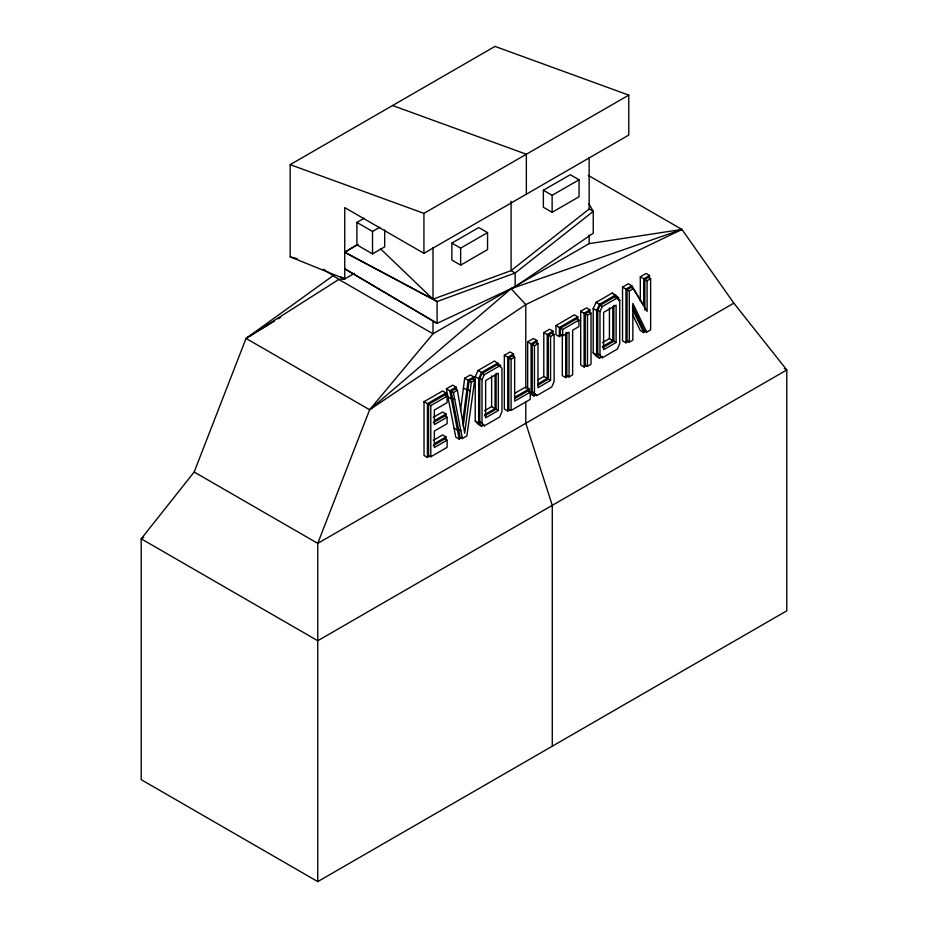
<?xml version="1.0" encoding="UTF-8"?>
<svg xmlns="http://www.w3.org/2000/svg" width="928" height="928" viewBox="0 0 928 928"><rect width="100%" height="100%" fill="white"/><g stroke="black" fill="none" stroke-linecap="round" stroke-linejoin="round"><path stroke-width="1.39" d="M460.474 410.837L464.684 378.218L470.368 374.935L473.779 376.907L473.384 379.726M462.585 422.797L468.095 380.19L473.779 376.907M463.2 426.265L469.058 380.944L472.445 378.984L474.672 380.271L466.888 435.951L462.364 438.561L460.126 437.274L451.159 391.268L455.149 388.96L457.388 390.259L464.696 433.202L471.296 382.232L474.672 380.271M588.329 175.404L681.952 229.448L733.828 303.154L786.793 369.947L786.793 610.81L317.759 881.6L141.207 779.671L141.207 538.808L194.172 472.016L246.048 338.418L334.115 274.943M354.473 273.308L344.74 278.934L338.848 279.421L246.048 338.418L369.634 409.758L525.793 304.593L681.952 229.448L589.152 243.635L433.005 333.79L369.634 409.758L317.759 543.367L317.759 881.6M483.894 424.85L481.551 426.196L478.14 424.224L475.24 420.999L475.24 376.664L478.14 370.446L494.531 360.992L500.842 365.829L497.431 363.857M481.551 426.196L478.651 422.971L478.651 378.636L481.551 372.418L497.942 362.964M479.776 378.415L482.119 373.392L497.373 364.588L501.955 368.196L501.955 411.696L499.589 417.066L484.381 425.848L479.776 421.915L479.776 378.415L482.015 379.703L482.015 423.214L484.381 425.848M482.015 379.703L484.358 374.68L499.612 365.876M602.017 356.654L599.511 358.092L596.101 356.12L593.201 352.895L593.201 308.56L596.101 302.342L612.318 292.981L618.628 297.818L618.628 300.684M599.511 358.092L596.623 354.867L596.623 310.532L599.511 304.314L615.728 294.953M597.748 310.3L600.08 305.289L615.16 296.589L619.742 300.185L619.742 343.696L617.375 349.067L602.353 357.744L597.748 353.812L597.748 310.3L599.975 311.599L599.975 355.099L602.353 357.744M599.975 311.599L602.318 306.576L617.398 297.876M369.634 409.758L511.084 288.712L681.952 229.448M589.152 157.482L589.152 209.02L511.084 270.651L433.005 299.176L344.74 252.288L356.909 244.864L356.909 222.418L364.205 218.196M380.41 248.716L433.005 299.176L437.088 301.542L437.088 323.373L344.74 268.795L437.088 323.373L515.168 286.706L593.247 233.218L593.247 211.387L589.025 203.905M246.048 338.418L274.526 321.065M278.249 318.803L280.72 317.295M358.115 244.342L344.74 252.288L437.088 301.542L515.168 273.006L593.247 211.387L589.152 209.02M290.174 164.65L494.995 46.4L628.766 95.12L628.766 135.07L423.934 253.332L344.74 207.605L344.74 278.934L290.174 256.87L290.174 164.65L423.934 213.37L628.766 95.12M356.909 222.418L372.522 231.432L379.83 227.221M356.909 244.864L372.522 253.878L384.691 246.86L384.691 230.016M451.866 243.09L478.79 227.546L487.56 232.603L487.56 249.597L460.636 265.141L451.866 260.072L451.866 243.09L460.636 248.147L487.56 232.603M543.367 190.252L570.291 174.708L579.06 179.777L579.06 196.759L552.137 212.303L543.367 207.246L543.367 190.252L552.137 195.321L579.06 179.777M143.724 537.358L141.207 538.808L317.759 640.738L786.793 369.947L784.288 368.497M429.919 456.008L427.437 457.446L424.026 455.474L424.026 401.696L442.598 390.978L446.008 392.95L446.008 396.836M462.411 437.25L459.198 439.106L455.787 437.134L446.38 388.786L452.69 385.143L456.1 387.115L456.553 389.876M510.272 409.619L507.755 411.069L504.345 409.097L504.345 355.32L510.145 351.979L513.555 353.951L513.555 356.781M527.672 389.284L527.672 341.852L533.472 338.511L536.883 340.472L536.883 343.314M538.066 379.83L543.796 376.513L543.796 332.537L549.596 329.196L553.007 331.168L553.007 334.045M562.542 334.741L559.364 336.574L555.953 334.602L555.953 325.531L574.397 314.87L577.819 316.842L577.819 320.74M587.586 364.982L584.118 366.989L580.696 365.017L580.696 311.24L586.496 307.887L589.906 309.859L589.906 312.69M629.428 340.82L625.959 342.826L622.537 340.854L622.537 287.077L628.337 283.736L631.748 285.708L643.73 305.498L643.73 278.794L649.519 275.442L649.519 278.272M640.308 300.718L640.308 276.822L646.108 273.47L649.519 275.442M424.026 401.696L427.437 403.668L446.008 392.95M446.38 388.786L449.79 390.758L456.1 387.115M504.345 355.32L507.755 357.292L513.555 353.951M527.672 341.852L531.094 343.824L536.883 340.472M543.796 332.537L547.218 334.509L553.007 331.168M555.953 325.531L559.364 327.503L577.819 316.842M580.696 311.24L584.118 313.212L589.906 309.859M622.537 287.077L625.959 289.049L631.748 285.708M428.562 404.318L444.883 394.899L447.122 396.186L447.122 402.659L434.35 410.037L434.35 424.595L447.122 417.217L447.122 423.69L434.35 431.068L434.35 447.528L447.122 440.162L447.122 447.366L430.801 456.785L428.562 455.497L428.562 404.318L430.801 405.606L447.122 396.186M508.88 357.941L512.43 355.9L514.669 357.187L514.669 401.163L530.213 392.184L530.213 399.388L511.119 410.408L508.88 409.12L508.88 357.941L511.119 359.24L514.669 357.187M532.22 344.474L535.758 342.42L537.996 343.72L537.996 387.684L550.571 380.422L550.571 336.458L554.12 334.405L554.12 381.582L551.754 386.953L536.825 395.572L532.22 391.651L532.22 344.474L534.447 345.761L537.996 343.72M538.043 385.074L548.344 379.134L548.344 335.159L551.882 333.117L554.12 334.405M569.084 376.942L569.084 332.247L562.728 335.913L560.489 334.625L560.489 328.152L576.694 318.791L578.921 320.09L578.921 326.563L572.634 330.194L572.634 374.9L569.084 376.942L566.846 375.654L566.846 332.398M585.243 313.861L588.781 311.808L591.02 313.107L591.02 364.286L587.47 366.328L585.243 365.04L585.243 313.861L587.47 315.149L591.02 313.107M646.7 332.131L632.861 303.386L632.861 340.124L629.312 342.177L627.084 340.878L627.084 289.698L631.063 287.402L633.302 288.689L647.094 311.472L647.094 280.732L650.632 278.69L650.632 329.869L646.7 332.131L644.461 330.844L632.432 305.846M644.856 310.184L644.856 279.444L648.394 277.391L650.632 278.69M451.159 391.268L453.398 392.556L457.388 390.259M560.489 328.152L562.728 329.44L578.921 320.09M627.084 289.698L629.312 290.998L633.302 288.689M433.306 417.368L442.598 412.009L446.008 413.981L446.008 416.568M434.397 420.674L446.008 413.981M433.272 422.634L444.883 415.93L447.122 417.217M433.306 440.313L442.598 434.942L446.008 436.914L446.008 439.721M484.567 410.71L491.631 406.638L495.042 408.61L495.042 375.109M514.924 393.182L525.689 386.976L529.099 388.948L529.099 391.744M602.469 342.641L609.418 338.627L612.828 340.599L612.828 307.098M434.397 443.619L446.008 436.914M484.451 414.723L495.042 408.61M514.75 397.23L529.099 388.948M538.031 383.786L547.218 378.485L547.218 334.509M602.411 346.62L612.828 340.599M433.272 445.568L444.883 438.863L447.122 440.162M484.555 415.872L496.097 409.213L498.324 410.501L498.324 373.184L485.646 380.515L485.646 417.832L498.324 410.501M514.82 398.483L527.974 390.897L531.094 392.695L533.983 395.931L536.465 394.493M602.62 347.71L613.884 341.202L616.111 342.502L616.111 305.184L603.606 312.4L603.606 349.717L616.111 342.502M562.31 335.263L562.31 375.631L565.72 377.603L568.04 376.269M632.525 314.43L640.308 330.6L643.73 332.572L646.05 331.226M733.828 303.154L317.759 543.367L194.172 472.016M290.174 256.87L297.146 258.68M392.59 105.525L526.35 154.245L526.35 194.196M340.878 276.938L344.74 278.934M640.308 276.822L643.73 278.794M644.856 279.444L647.094 280.732M615.218 295.846L618.628 297.818M617.503 298.897L619.742 300.185M596.101 302.342L599.511 304.314M600.08 305.289L602.318 306.576M593.201 308.56L596.623 310.532M597.748 353.812L599.975 355.099M593.201 352.895L596.623 354.867M548.344 335.159L550.571 336.458M543.796 376.513L547.218 378.485M548.344 379.134L550.571 380.422M532.22 391.651L536.825 395.572M530.572 393.959L533.983 395.931M478.14 370.446L481.551 372.418M482.119 373.392L484.358 374.68M475.24 376.664L478.651 378.636M464.684 378.218L468.095 380.19M469.058 380.944L471.296 382.232M467.956 389.551L470.194 390.839M463.432 388.02L466.854 389.992M452.47 398.031L454.708 399.318L462.364 438.561M447.957 396.952L451.368 398.924L459.198 439.106M479.776 421.915L482.015 423.214M475.24 420.999L478.651 422.971M458.699 429.339L460.938 430.627M454.186 428.26L457.597 430.221M323.396 269.271L338.848 279.421L433.005 333.79L433.005 321.007M612.318 292.981L614.243 294.895M615.16 296.589L616.726 298.132M497.373 364.588L498.939 366.131M511.084 288.712L525.793 304.593L525.793 388.53M632.351 308.931L643.73 332.572M453.398 392.556L454.708 399.318M449.79 390.758L451.368 398.924M629.312 290.998L629.312 342.177M625.959 289.049L625.959 342.826M613.884 305.324L613.884 341.202M609.418 307.922L609.418 338.627M589.152 235.109L589.152 243.635M587.47 315.149L587.47 366.328M584.118 313.212L584.118 366.989M565.72 332.908L565.72 377.603M562.728 329.44L562.728 335.913M559.364 327.503L559.364 336.574M552.137 195.321L552.137 212.303M552.276 746.205L552.276 505.342L525.793 423.261L525.793 401.546M534.447 345.761L534.447 392.938M531.094 343.824L531.094 392.695M515.168 286.706L515.168 273.006L511.084 270.651L511.084 201.283M511.119 359.24L511.119 410.408M507.755 357.292L507.755 411.069M496.097 373.334L496.097 409.213M491.631 375.921L491.631 406.638M460.636 248.147L460.636 265.141M433.005 247.637L433.005 299.176M430.801 405.606L430.801 456.785M427.437 403.668L427.437 457.446M423.934 213.37L423.934 253.332M372.522 231.432L372.522 253.878"/></g></svg>
